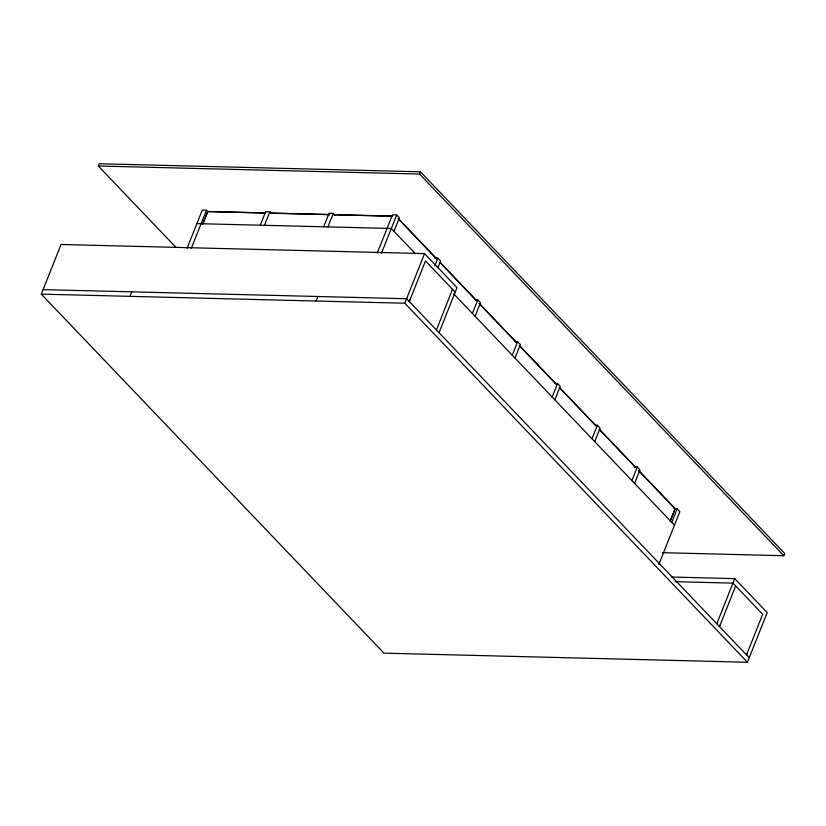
<?xml version="1.0" encoding="UTF-8"?>
<svg xmlns="http://www.w3.org/2000/svg" width="826" height="826" viewBox="0 0 826 826"><rect width="100%" height="100%" fill="white"/><g stroke="black" fill="none" stroke-linecap="round" stroke-linejoin="round"><path stroke-width="1.24" d="M671.714 577.044L734.748 578.623L767.189 612.613L747.437 662.256L383.925 653.149L41.3 294.139L61.052 244.496L424.564 253.603L457.005 287.593L439.04 332.713M175.793 247.191L98.315 166.005L99.213 163.744L420.455 171.798L784.7 553.461L783.802 555.722L662.535 552.687M129.971 296.358L131.768 291.846M187.037 248.337L202.267 210.083L206.49 210.186L207.842 211.601L265.559 213.046M191.26 248.45L206.49 210.186M202.793 223.898L207.729 211.487L265.445 212.932M202.907 224.011L207.842 211.601M260.273 225.209L265.662 211.662L269.895 211.776L271.248 213.191M264.506 225.312L269.895 211.776M323.678 226.789L329.068 213.253L333.291 213.356L335.325 215.483M327.912 226.902L333.291 213.356M316.131 301.015L317.927 296.503M377.245 253.107L392.474 214.843L396.697 214.946L399.402 217.785L394.012 231.321M381.467 253.21L396.697 214.946M783.802 555.722L419.556 174.049L420.455 171.798M747.437 662.256L404.812 303.235L424.564 253.603M409.19 301.438L409.985 299.869M409.304 301.562L425.473 260.944L455.209 292.105M434.775 266.044L437.925 258.146L434.755 258.063M437.935 267.748L440.619 260.975L437.925 258.146M436.448 329.997L452.503 289.265M472.4 313.457L477.789 299.921L475.683 299.869M475.105 316.296L480.495 302.75L477.789 299.921M512.275 355.242L517.665 341.696L514.495 341.623M514.98 358.071L520.37 344.535L517.665 341.696M552.15 397.017L557.54 383.481L554.36 383.398M554.855 399.846L560.235 386.31L557.54 383.481M592.015 438.792L597.404 425.256L595.288 425.204M594.72 441.631L600.11 428.095L597.404 425.256M631.89 480.577L637.28 467.041L634.11 466.958M634.595 483.406L639.985 469.87L637.28 467.041M670.092 521.175L675.038 508.764L638.539 470.521M670.278 521.175L675.214 508.764L638.715 470.521M671.765 522.352L677.144 508.816L673.975 508.733M658.838 564.457L679.85 511.645L677.144 508.816M716.792 623.744L734.748 578.623M719.384 626.459L720.169 624.89M719.498 626.583L735.656 585.964M746.528 654.904L762.687 614.296L732.951 583.135L675.059 581.69M746.642 655.028L747.2 653.211M98.315 166.005L419.556 174.049M270.577 213.056L329.574 214.533M334.706 214.667L392.422 216.113M270.691 213.18L329.688 214.657M333.539 214.75L392.536 216.226M196.877 223.619L391.307 228.482L415.354 253.675M43.097 289.627L406.609 298.723L749.234 657.733M41.3 294.139L404.812 303.235M398.349 218.663L436.634 258.775M440.196 262.503L475.807 299.817M479.359 303.555L516.756 342.728M519.42 345.526L555.919 383.77M559.481 387.497L595.98 425.751M599.542 429.479L636.041 467.722M398.173 218.663L436.458 258.775M440.021 262.503L476.519 300.747M479.183 303.545L516.58 342.728M519.244 345.526L556.641 384.699M559.305 387.497L595.804 425.741M599.366 429.479L635.865 467.722M453.639 293.798L674.46 525.181"/></g></svg>
